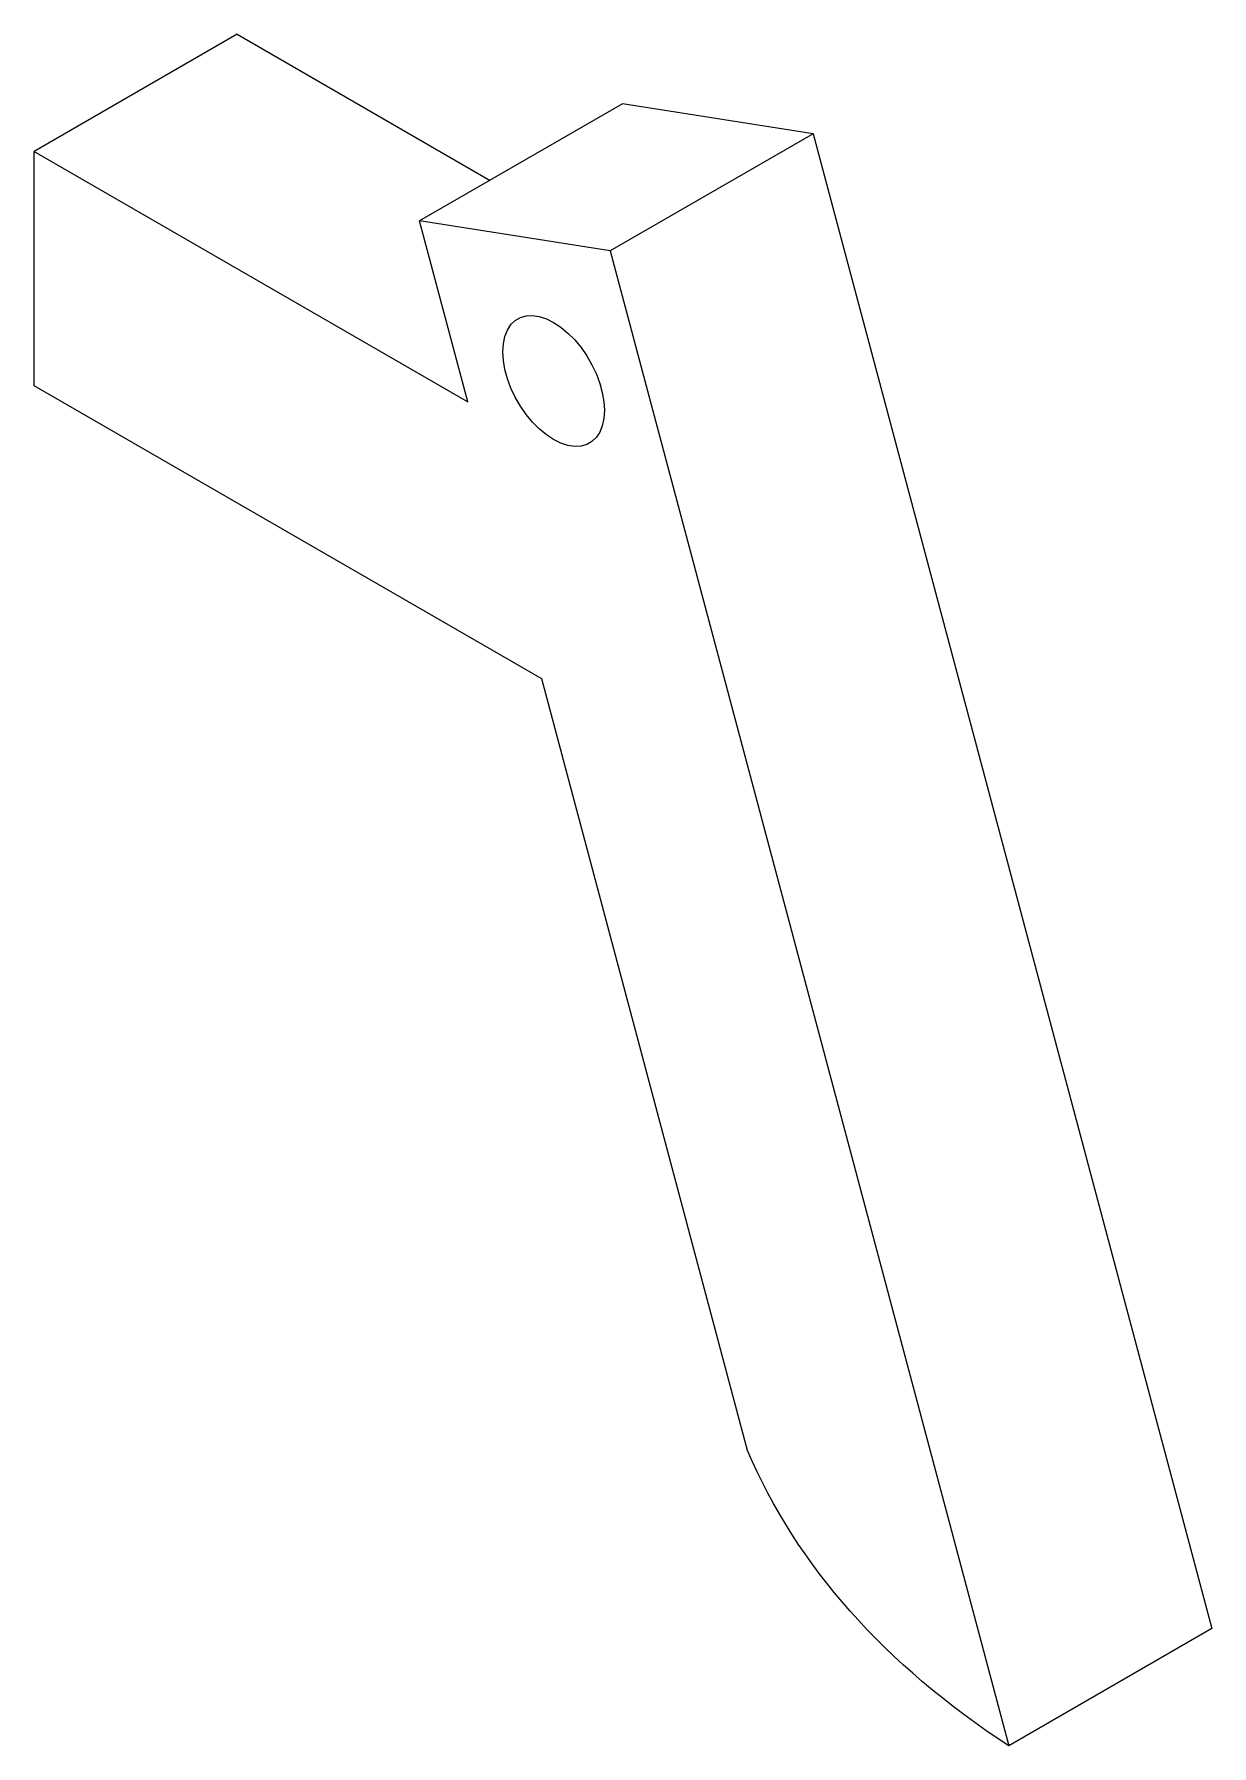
# Model space of a CAD drawing. Header units: millimetres. Extents: x 0 to 1189, y 0 to 841.
# Drawn here: x 668.3 to 750.4, y 322.8 to 442 of the extents above; entities that cross this region are included whole.
import ezdxf

# ---------------------------------------------------------------- set-up
doc = ezdxf.new("R2010")
doc.units = ezdxf.units.MM

msp = doc.modelspace()

# ---------------------------------------------------------------- linework, layer by layer
at = {"color": 7, "linetype": 'Continuous', "lineweight": 15}
for p, q in [((682.45, 442.02), (668.31, 433.85)), ((682.45, 442.02), (700.08, 431.84)), ((709.3, 437.17), (695.16, 429.01)), ((722.59, 435.08), (709.3, 437.17)), ((722.59, 435.08), (708.45, 426.92)), ((722.59, 435.08), (750.36, 330.96)), ((668.31, 433.85), (698.52, 416.41)), ((668.31, 417.52), (668.31, 433.85)), ((698.52, 416.41), (695.16, 429.01)), ((708.45, 426.92), (695.16, 429.01)), ((708.45, 426.92), (736.22, 322.8)), ((703.67, 397.11), (668.31, 417.52)), ((718, 343.37), (703.67, 397.11)), ((750.36, 330.96), (736.22, 322.8))]:
    msp.add_line(p, q, dxfattribs=at)
at = {"color": 7, "linetype": 'Continuous', "lineweight": 15, "flags": 128}
msp.add_lwpolyline([(700.97, 419.9), (701, 420.46), (701.11, 420.97), (701.29, 421.41), (701.53, 421.79), (701.83, 422.08), (702.19, 422.28), (702.59, 422.4), (703.03, 422.42), (703.5, 422.35), (704, 422.19), (704.5, 421.94), (705, 421.61), (705.5, 421.2), (705.97, 420.73), (706.41, 420.19), (706.82, 419.61), (707.17, 418.99), (707.48, 418.35), (707.72, 417.7), (707.89, 417.05), (708, 416.42), (708.04, 415.82), (708, 415.26), (707.89, 414.75), (707.72, 414.31), (707.48, 413.94), (707.17, 413.65), (706.82, 413.44), (706.41, 413.32), (705.97, 413.3), (705.5, 413.37), (705, 413.53), (704.5, 413.78), (704, 414.11), (703.5, 414.52), (703.03, 415), (702.59, 415.53), (702.19, 416.11), (701.83, 416.73), (701.53, 417.37), (701.29, 418.02), (701.11, 418.67), (701, 419.3), (700.97, 419.9)], dxfattribs=at)
at = {"color": 7, "linetype": 'Continuous', "lineweight": 15}
msp.add_open_spline([(736.22, 322.8), (727.56, 328.44), (721.48, 335.3), (718, 343.37)], degree=3, dxfattribs=at)

doc.saveas('drawing.dxf')
